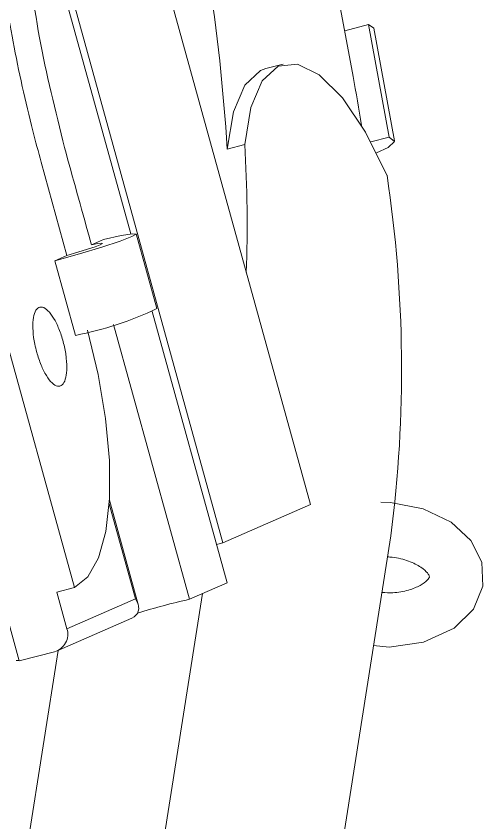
# Model space of a CAD drawing. Header units: millimetres. Extents: x 0 to 1189, y 0 to 841.
# Drawn here: x 480.124 to 482.533, y 440.5 to 444.662 of the extents above; entities that cross this region are included whole.
import ezdxf

# ---------------------------------------------------------------- set-up
doc = ezdxf.new("R2010")
doc.units = ezdxf.units.MM
doc.layers.get('0').update_dxf_attribs({"lineweight": 18})

msp = doc.modelspace()

# ---------------------------------------------------------------- linework, layer by layer
at = {"color": 7, "linetype": 'Continuous', "lineweight": 15}
for p, q in [((479.1208, 446.4333), (480.4254, 441.7133)), ((478.7574, 446.3406), (480.1407, 441.3357)), ((480.7914, 445.2224), (481.6427, 442.1424)), ((480.7154, 443.538), (480.2974, 445.0503)), ((480.3405, 445.025), (481.1917, 441.9451)), ((481.8629, 444.3508), (481.7544, 444.9406)), ((481.9427, 444.6178), (481.8196, 444.5864)), ((481.9427, 444.6178), (482.0496, 444.0373)), ((481.9697, 444.5995), (481.9427, 444.6178)), ((482.0766, 444.0191), (481.9697, 444.5995)), ((481.5029, 444.4139), (481.4121, 444.3907)), ((482.0496, 444.0373), (481.9548, 444.0131)), ((481.304, 443.9992), (481.2132, 443.976)), ((480.2535, 443.9081), (480.3865, 443.4268)), ((480.8507, 443.1528), (480.7443, 443.5378)), ((480.5127, 443.4821), (480.5744, 443.509)), ((480.3248, 443.3999), (480.3865, 443.4268)), ((480.3248, 443.3999), (480.4313, 443.0149)), ((481.2127, 441.7385), (480.8259, 443.1379)), ((481.0182, 441.6534), (480.6264, 443.0706)), ((480.7545, 441.6259), (480.6054, 442.1653)), ((481.6427, 442.1424), (481.1917, 441.9451)), ((481.7269, 439.877), (482.0582, 441.9813)), ((481.1917, 441.9451), (481.158, 441.9365)), ((481.2127, 441.7385), (481.0182, 441.6534)), ((480.4254, 441.7133), (480.3345, 441.6901)), ((480.3345, 441.6901), (480.3866, 441.5015)), ((480.3866, 441.5015), (480.7397, 441.656)), ((481.0858, 441.683), (480.8572, 440.2309)), ((480.7331, 441.562), (480.7212, 441.5566)), ((480.3359, 441.3867), (480.7217, 441.5555)), ((480.342, 441.3894), (480.1304, 440.0454)), ((480.3224, 441.382), (480.1407, 441.3357))]:
    msp.add_line(p, q, dxfattribs=at)
at = {"color": 8, "linetype": 'Continuous', "lineweight": 15}
msp.add_line((480.7397, 441.656), (480.6042, 442.1461), dxfattribs=at)
at = {"color": 7, "linetype": 'Continuous', "lineweight": 15}
for points in [[(481.2132, 443.976), (481.2452, 444.1672), (481.3036, 444.3048), (481.3851, 444.3809), (481.4121, 444.3907)], [(481.304, 443.9992), (481.336, 444.1904), (481.3944, 444.328), (481.476, 444.4041), (481.576, 444.4145), (481.6888, 444.3585), (481.8079, 444.2393), (481.9265, 444.0637), (482.0379, 443.8418)], [(481.9844, 443.9562), (482.0438, 443.9833), (482.0767, 444.0156), (482.0496, 444.0373)], [(480.5744, 443.509), (480.6662, 443.5294), (480.725, 443.5391), (480.7443, 443.5373), (480.7222, 443.524), (480.6609, 443.5008), (480.5672, 443.4701), (480.451, 443.4352), (480.3248, 443.3999)], [(480.3865, 443.4268), (480.4425, 443.4431), (480.4922, 443.4586), (480.5319, 443.4719), (480.5586, 443.4823), (480.5704, 443.4888), (480.5662, 443.491), (480.5465, 443.4887), (480.5127, 443.4821)], [(480.4929, 443.0418), (480.5479, 442.8125), (480.5859, 442.5854), (480.6055, 442.3694), (480.6058, 442.1727), (480.5868, 442.0028), (480.5494, 441.8664), (480.4949, 441.7686), (480.4254, 441.7133)], [(481.9689, 441.414), (482.049, 441.4059), (482.2269, 441.4319), (482.3841, 441.5041), (482.4842, 441.603), (482.5326, 441.7212), (482.527, 441.8441), (482.4712, 441.9564), (482.3698, 442.0505), (482.2248, 442.1198), (482.0565, 442.1524), (482.0059, 442.1545)]]:
    msp.add_lwpolyline(points, dxfattribs=at)
for centre, radius, start, end in [((471.8817, 443.4195), 9.348, 3.41306, 9.0144), ((471.2979, 442.4045), 10.7429, 9.06752, 10.43823), ((474.5334, 443.588), 6.7831, 357.89701, 3.47546), ((475.3785, 442.8389), 6.7346, 352.68414, 8.56395), ((480.0936, 444.7481), 1.7658, 281.0246, 295.3892), ((481.7895, 438.2451), 3.4945, 102.7521, 107.2935), ((480.2963, 441.4731), 0.0947, 286.0037, 17.4318), ((480.1307, 441.3112), 0.0264, 67.9358, 103.8474)]:
    msp.add_arc(centre, radius, start, end, dxfattribs=at)
msp.add_ellipse((480.6488, 441.6328), major_axis=(0.103, -0.049), ratio=0.678471, start_param=5.917133, end_param=7.170106, dxfattribs=at)
for points, knots in [([(480.0075, 445.242), (480.0165, 445.1525), (480.0399, 444.921), (480.105, 444.5265), (480.1836, 444.1677), (480.239, 443.9617), (480.2535, 443.9081)], [0, 0, 0, 0, 0.283721, 0.733382, 1.195386, 1.358184, 1.358184, 1.358184, 1.358184]), ([(480.3742, 443.9832), (480.3268, 444.1735), (480.2314, 444.5566), (480.1894, 444.9249), (480.1682, 445.1103)], [0, 0, 0, 0, 0.569779, 1.146926, 1.146926, 1.146926, 1.146926]), ([(480.5127, 443.4821), (480.5092, 443.4948), (480.463, 443.6619), (480.4169, 443.8289), (480.3742, 443.9832)], [0, 0, 0, 0, 0.0396646, 0.5199494, 0.5199494, 0.5199494, 0.5199494]), ([(480.2307, 442.9271), (480.2377, 442.9047), (480.2518, 442.8599), (480.2802, 442.8045), (480.31, 442.766), (480.3387, 442.7491), (480.3629, 442.7556), (480.3797, 442.7847), (480.3874, 442.8333), (480.385, 442.8957), (480.3729, 442.9651), (480.3523, 443.0334), (480.3257, 443.0932), (480.296, 443.1375), (480.2665, 443.1615), (480.2406, 443.1624), (480.2213, 443.14), (480.2106, 443.097), (480.2099, 443.0383), (480.2177, 442.9786), (480.2271, 442.9414), (480.2307, 442.9271)], [0, 0, 0, 0, 0.050506, 0.1010136, 0.1515248, 0.2020332, 0.2525404, 0.303051, 0.3535569, 0.4040641, 0.4545787, 0.5050893, 0.5555935, 0.6061082, 0.656617, 0.7071254, 0.757636, 0.8081452, 0.8586517, 0.9091586, 0.9407773, 0.9407773, 0.9407773, 0.9407773]), ([(482.041, 441.8718), (482.049, 441.8713), (482.0874, 441.8691), (482.1517, 441.8516), (482.2166, 441.8197), (482.2515, 441.7863), (482.2578, 441.7678), (482.2576, 441.7718), (482.2516, 441.7545), (482.2125, 441.7237), (482.1503, 441.6989), (482.079, 441.6847), (482.0311, 441.6873), (482.0121, 441.6883)], [0, 0, 0, 0, 0.0140904, 0.0673503, 0.1195725, 0.1689817, 0.2182247, 0.2814488, 0.3405324, 0.3870836, 0.4356888, 0.4861528, 0.5192542, 0.5192542, 0.5192542, 0.5192542])]:
    msp.add_open_spline(points, degree=3, knots=knots, dxfattribs=at)

doc.saveas('drawing.dxf')
